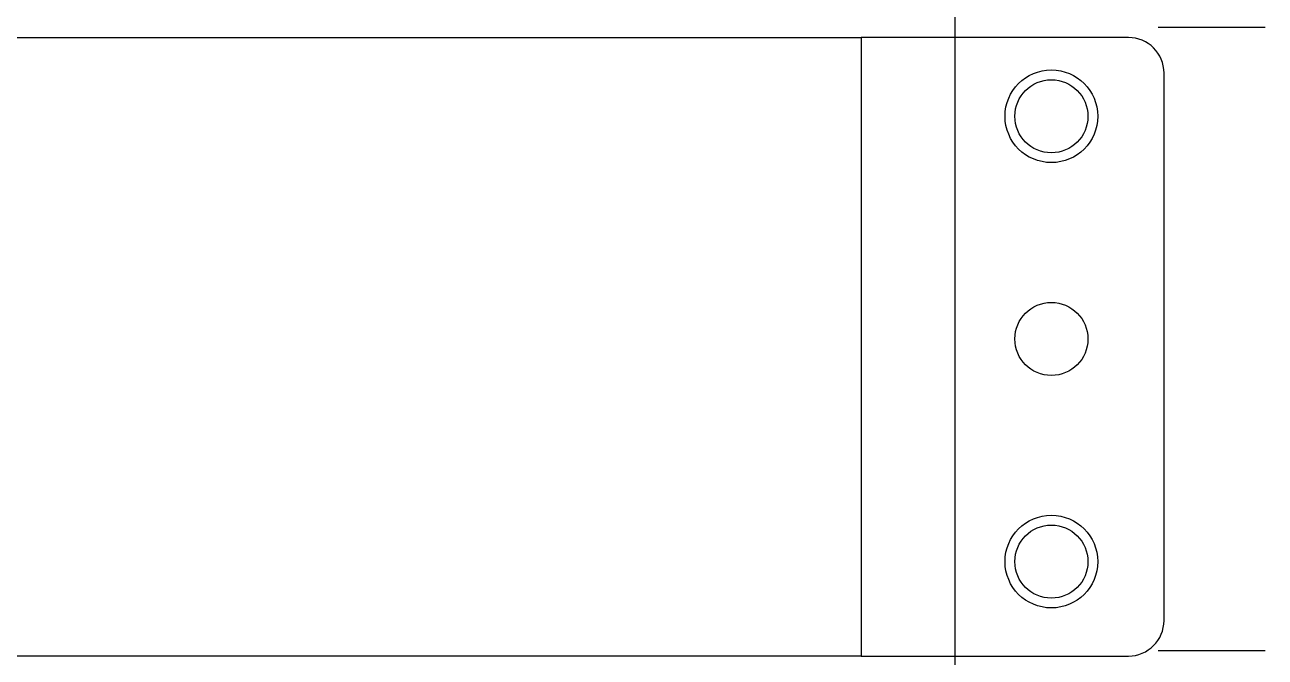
# Model space of a CAD drawing. Header units: millimetres. Extents: x 11355 to 11505, y 8083 to 8171.
# Drawn here: x 11498.623 to 11502.103, y 8146.605 to 8148.38 of the extents above; entities that cross this region are included whole.
import ezdxf

# ---------------------------------------------------------------- set-up
doc = ezdxf.new("R2010")
doc.units = ezdxf.units.MM
for name, color, linetype in [('Elem. Eléctricos - Termomagneticas', 7, 'Continuous'), ('Ordenador de Cables 1U', 7, 'Continuous'), ('Rack - Base 45U', 7, 'Continuous')]:
    doc.layers.add(name, color=color, linetype=linetype)

# ---------------------------------------------------------------- blocks, each defined once
blk = doc.blocks.new('Ordenador de Cables 1U')
at = {"layer": 'Ordenador de Cables 1U'}
for p, q in [((-4.2738, 0), (12.9333, 0)), ((12.9333, 0), (12.9333, -1.7363)), ((13.6829, 0), (12.9333, 0)), ((13.7829, -1.6363), (13.7829, -0.1)), ((12.9333, -1.7363), (-4.2738, -1.7363)), ((12.9333, -1.7363), (13.6829, -1.7363))]:
    blk.add_line(p, q, dxfattribs=at)
for centre in [(13.4669, -0.2211), (13.4669, -1.4711)]:
    blk.add_circle(centre, 0.13, dxfattribs=at)
for centre, start, end in [((13.6829, -0.1), 0, 90), ((13.6829, -1.6363), 270, 0)]:
    blk.add_arc(centre, 0.1, start, end, dxfattribs=at)
blk = doc.blocks.new('Rack 45U')
at = {"layer": 'Rack - Base 45U'}
for p, q in [((2325.3528, 1372.8191), (2325.3528, 1451.9341)), ((2325.9228, 1435.9391), (2326.2228, 1435.9391)), ((2325.9228, 1434.1891), (2326.2228, 1434.1891))]:
    blk.add_line(p, q, dxfattribs=at)
for centre in [(2325.6228, 1435.6891), (2325.6228, 1435.0641), (2325.6228, 1434.4391)]:
    blk.add_circle(centre, 0.1025, dxfattribs=at)

msp = doc.modelspace()

# ---------------------------------------------------------------- block references
at = {"layer": 'Elem. Eléctricos - Termomagneticas', "color": 7}
msp.add_blockref('Ordenador de Cables 1U', (11488.0365, 8148.3447), dxfattribs=at)
at = {"layer": 'Rack - Base 45U'}
msp.add_blockref('Rack 45U', (9175.8806, 6712.4345), dxfattribs=at)

doc.saveas('drawing.dxf')
